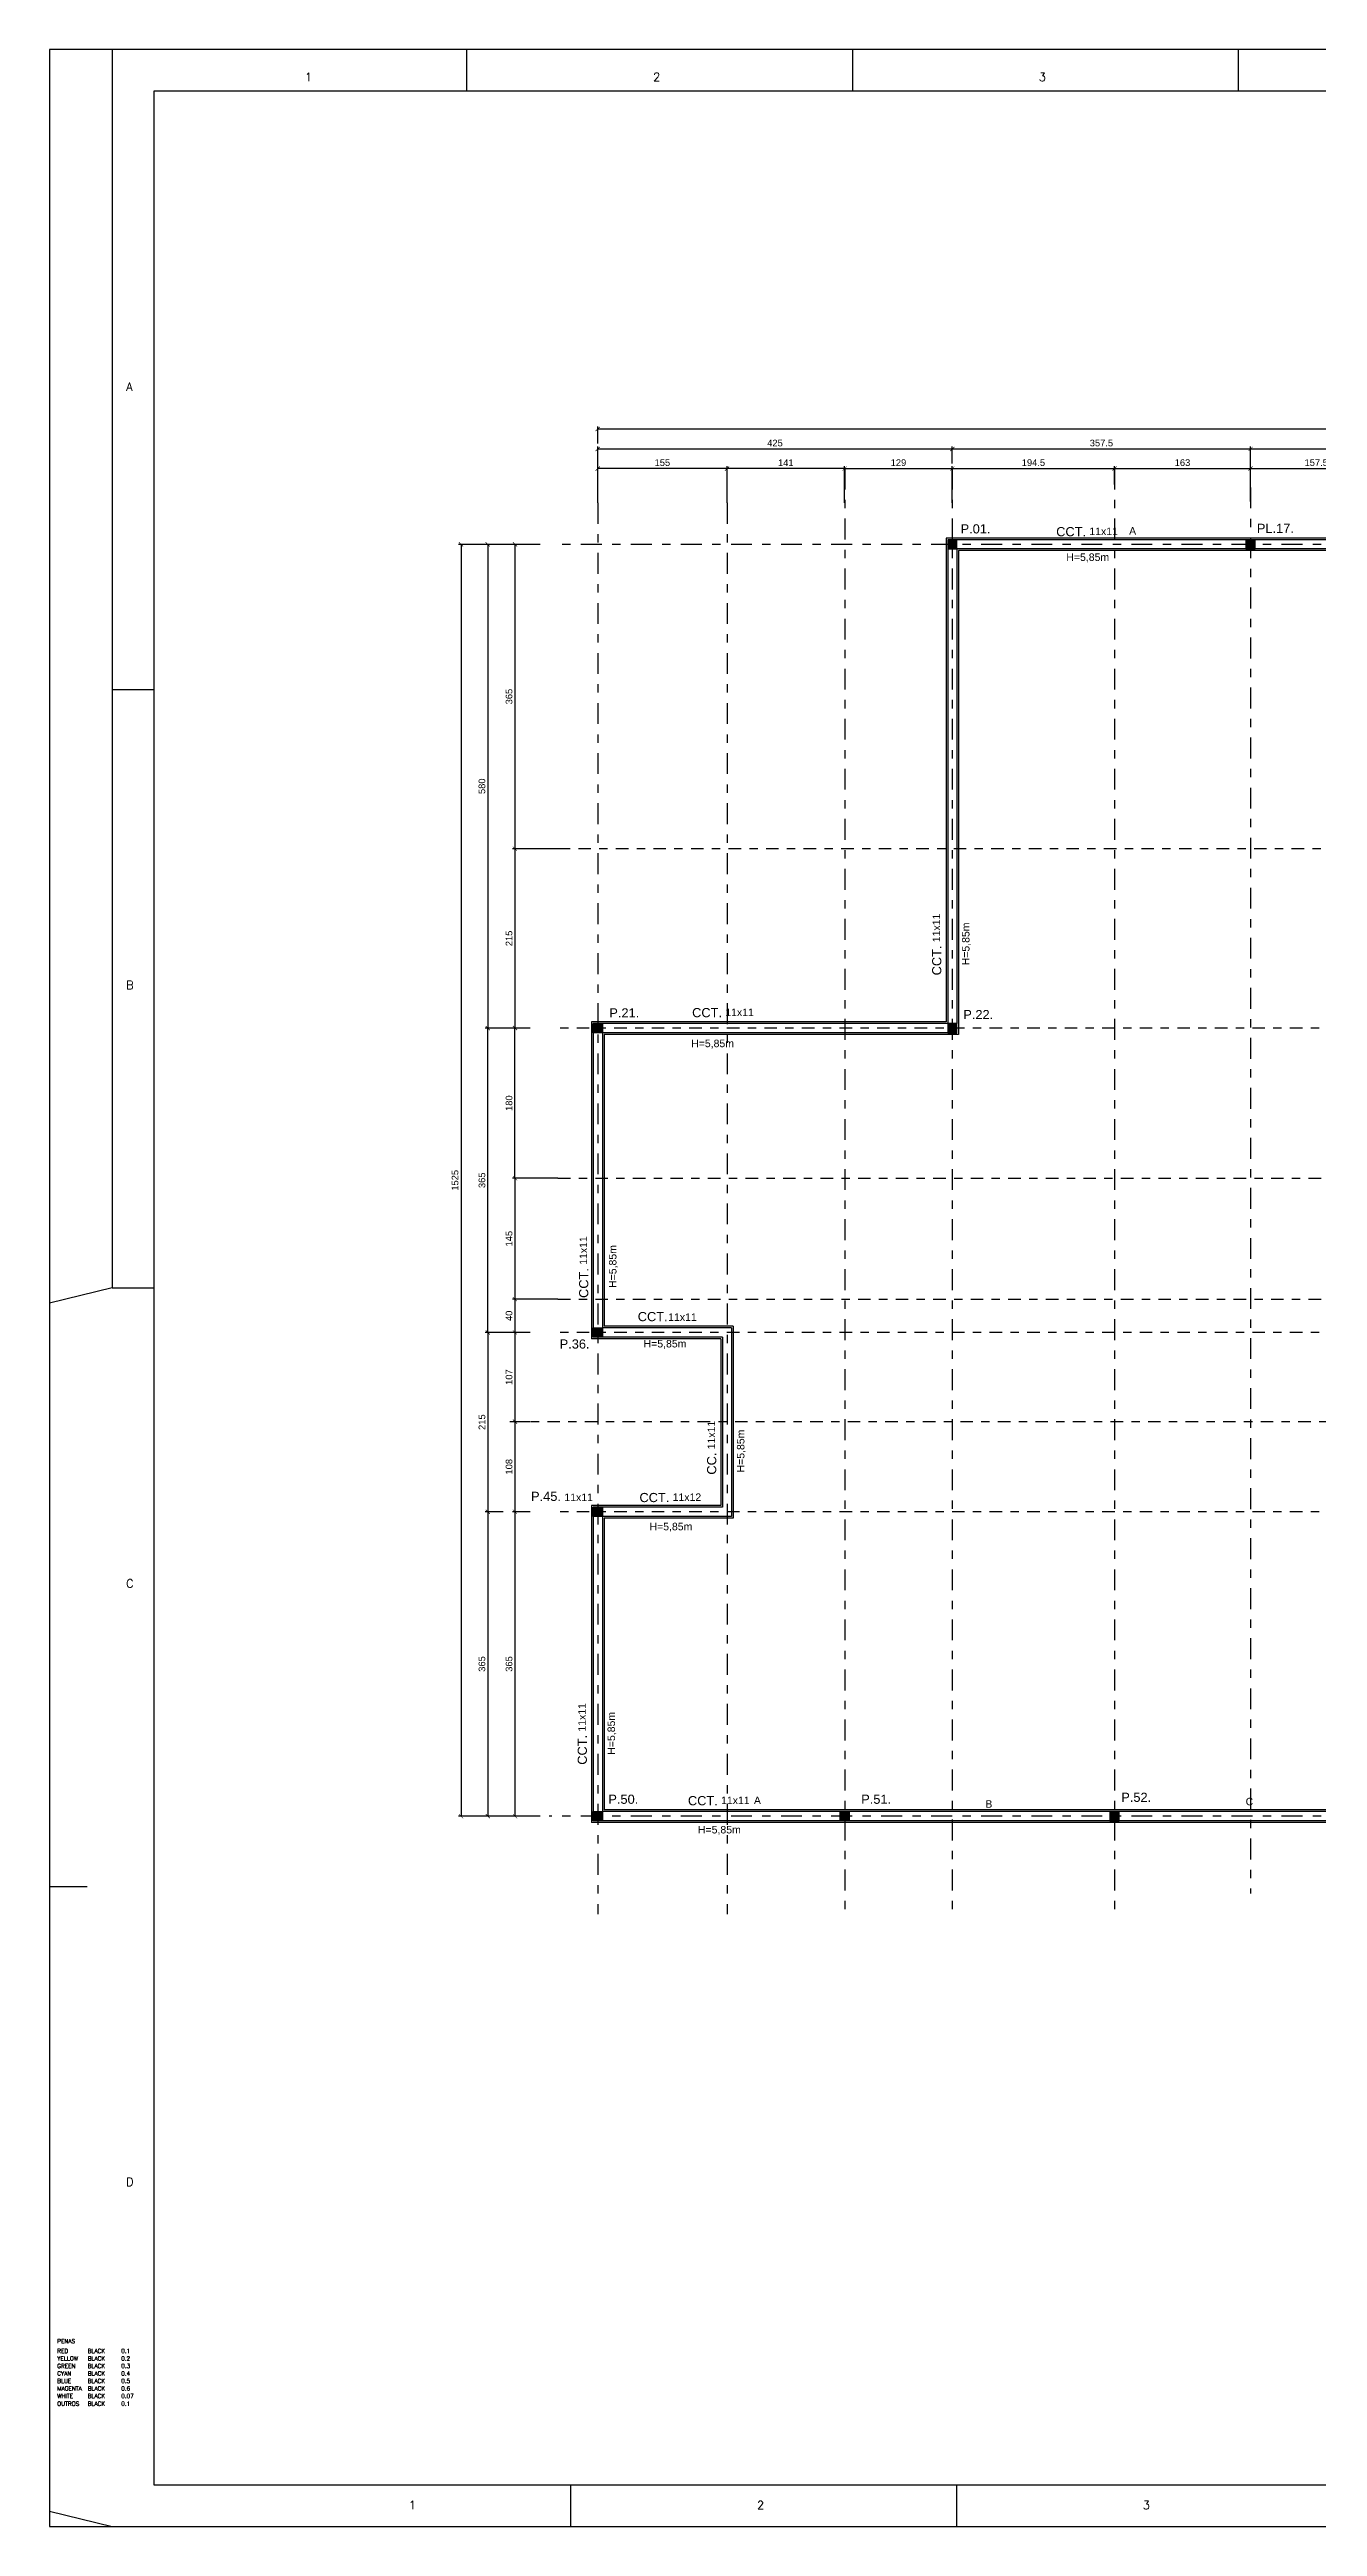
# Model space of a CAD drawing. Header units: millimetres. Extents: x 3659 to 4048, y 1324 to 1399.
# Drawn here: x 3895.53 to 3910.73, y 1360.95 to 1390.65 of the extents above; entities that cross this region are included whole.
import ezdxf
from ezdxf.enums import TextEntityAlignment as Align

# ---------------------------------------------------------------- set-up
doc = ezdxf.new("R2010")
doc.units = ezdxf.units.MM
doc.linetypes.add('CENTER', pattern=[2, 1.25, -0.25, 0.25, -0.25])
doc.linetypes.add('DASHDOT', pattern=[1, 0.5, -0.25, 0, -0.25])
for name, color, linetype in [('eixo', 1, 'CENTER'), ('Forma', 2, 'Continuous'), ('Hachura', 1, 'Continuous'), ('MATRIZ', 8, 'Continuous'), ('Moldura', 2, 'Continuous'), ('PILAR', 5, 'Continuous'), ('Textos', 7, 'Continuous')]:
    doc.layers.add(name, color=color, linetype=linetype)
doc.styles.add('maloca 1', font='romans.shx')
doc.styles.add('ROMANS', font='arial.ttf')
doc.dimstyles.new('ESC-50JR', dxfattribs={"dimtxt": 0.1, "dimasz": 0.05, "dimexe": 0.03, "dimexo": 0, "dimgap": 0.03, "dimtad": 1, "dimlfac": 100, "dimdsep": 46, "dimtxsty": 'ROMANS', "dimblk1": 'DOTSMALL', "dimblk2": 'DOTSMALL', "dimsah": 1, "dimcen": 0.09, "dimclrd": 1, "dimclre": 1, "dimclrt": 2, "dimadec": 0, "dimazin": 0, "dimtfac": 1, "dimtdec": 4, "dimtmove": 0, "dimatfit": 3, "dimldrblk": 'DOTSMALL', "dimfxl": 0, "dimtolj": 1, "dimtzin": 0, "dimarcsym": 0})

# ---------------------------------------------------------------- blocks, each defined once
blk = doc.blocks.new('_ArchTick')
at = {"color": 0, "linetype": 'ByBlock', "const_width": 0.15}
blk.add_lwpolyline([(-0.5, -0.5), (0.5, 0.5)], dxfattribs=at)
blk = doc.blocks.new('*D246')
at = {"color": 1, "lineweight": -2, "transparency": 16777216}
for p, q in [((3902.105, 1385.212), (3902.105, 1385.654)), ((3903.655, 1385.624), (3902.105, 1385.624)), ((3903.655, 1385.212), (3903.655, 1385.654))]:
    blk.add_line(p, q, dxfattribs=at)
at = {"layer": 'DEFPOINTS', "color": 0, "transparency": 16777216}
for p in [(3902.105, 1385.624), (3902.105, 1385.212), (3903.655, 1385.212)]:
    blk.add_point(p, dxfattribs=at)
at = {"color": 1, "lineweight": -2, "transparency": 16777216, "xscale": 0.05, "yscale": 0.05, "zscale": 0.05, "rotation": 180}
blk.add_blockref('_ArchTick', (3902.105, 1385.624), dxfattribs=at)
at = {"color": 1, "lineweight": -2, "transparency": 16777216, "xscale": 0.05, "yscale": 0.05, "zscale": 0.05}
blk.add_blockref('_ArchTick', (3903.655, 1385.624), dxfattribs=at)
at = {"color": 2, "transparency": 16777216, "insert": (3902.88, 1385.695), "char_height": 0.08, "attachment_point": 5, "style": 'ROMANS'}
blk.add_mtext('\\A1;155', dxfattribs=at)
blk = doc.blocks.new('_DOTSMALL')
at = {"color": 0, "linetype": 'ByBlock', "const_width": 0.5}
blk.add_lwpolyline([(-0.0625, 0, 1), (0.0625, 0, 1)], format="xyb", close=True, dxfattribs=at)
blk = doc.blocks.new('*D247')
at = {"color": 1, "lineweight": -2, "transparency": 16777216}
for p, q in [((3903.655, 1385.212), (3903.655, 1385.654)), ((3905.065, 1385.624), (3903.655, 1385.624)), ((3905.065, 1385.212), (3905.065, 1385.654))]:
    blk.add_line(p, q, dxfattribs=at)
at = {"layer": 'DEFPOINTS', "color": 0, "transparency": 16777216}
for p in [(3903.655, 1385.624), (3903.655, 1385.212), (3905.065, 1385.212)]:
    blk.add_point(p, dxfattribs=at)
at = {"color": 1, "lineweight": -2, "transparency": 16777216, "xscale": 0.05, "yscale": 0.05, "zscale": 0.05, "rotation": 180}
blk.add_blockref('_ArchTick', (3903.655, 1385.624), dxfattribs=at)
at = {"color": 1, "lineweight": -2, "transparency": 16777216, "xscale": 0.05, "yscale": 0.05, "zscale": 0.05}
blk.add_blockref('_ArchTick', (3905.065, 1385.624), dxfattribs=at)
at = {"color": 2, "transparency": 16777216, "insert": (3904.36, 1385.694), "char_height": 0.08, "attachment_point": 5, "style": 'ROMANS'}
blk.add_mtext('\\A1;141', dxfattribs=at)
blk = doc.blocks.new('*D260')
at = {"color": 1, "lineweight": -2, "transparency": 16777216}
for p, q in [((3901.295, 1378.915), (3901.083, 1378.915)), ((3901.113, 1377.115), (3901.113, 1378.915)), ((3901.627, 1377.115), (3901.083, 1377.115))]:
    blk.add_line(p, q, dxfattribs=at)
at = {"layer": 'DEFPOINTS', "color": 0, "transparency": 16777216}
for p in [(3901.113, 1378.915), (3901.295, 1378.915), (3901.627, 1377.115)]:
    blk.add_point(p, dxfattribs=at)
at = {"color": 1, "lineweight": -2, "transparency": 16777216, "xscale": 0.05, "yscale": 0.05, "zscale": 0.05}
for p, rotation in [((3901.113, 1378.915), 90), ((3901.113, 1377.115), 270)]:
    blk.add_blockref('_ArchTick', p, dxfattribs=dict(at, rotation=rotation))
at = {"color": 2, "transparency": 16777216, "insert": (3901.042, 1378.015), "char_height": 0.08, "attachment_point": 5, "rotation": 90, "style": 'ROMANS'}
blk.add_mtext('\\A1;180', dxfattribs=at)
blk = doc.blocks.new('*D261')
at = {"color": 1, "lineweight": -2, "transparency": 16777216}
for p, q in [((3901.627, 1375.665), (3901.083, 1375.665)), ((3901.113, 1375.665), (3901.113, 1375.265)), ((3901.295, 1375.265), (3901.083, 1375.265))]:
    blk.add_line(p, q, dxfattribs=at)
at = {"layer": 'DEFPOINTS', "color": 0, "transparency": 16777216}
for p in [(3901.627, 1375.665), (3901.113, 1375.265), (3901.295, 1375.265)]:
    blk.add_point(p, dxfattribs=at)
at = {"color": 1, "lineweight": -2, "transparency": 16777216, "xscale": 0.05, "yscale": 0.05, "zscale": 0.05}
for p, rotation in [((3901.113, 1375.665), 90), ((3901.113, 1375.265), 270)]:
    blk.add_blockref('_ArchTick', p, dxfattribs=dict(at, rotation=rotation))
at = {"color": 2, "transparency": 16777216, "insert": (3901.042, 1375.465), "char_height": 0.08, "attachment_point": 5, "rotation": 90, "style": 'ROMANS'}
blk.add_mtext('\\A1;40', dxfattribs=at)
blk = doc.blocks.new('*D262')
at = {"color": 1, "lineweight": -2, "transparency": 16777216}
for p, q in [((3901.295, 1373.115), (3901.083, 1373.115)), ((3901.113, 1373.115), (3901.113, 1369.465)), ((3901.415, 1369.465), (3901.083, 1369.465))]:
    blk.add_line(p, q, dxfattribs=at)
at = {"layer": 'DEFPOINTS', "color": 0, "transparency": 16777216}
for p in [(3901.295, 1373.115), (3901.113, 1369.465), (3901.415, 1369.465)]:
    blk.add_point(p, dxfattribs=at)
at = {"color": 1, "lineweight": -2, "transparency": 16777216, "xscale": 0.05, "yscale": 0.05, "zscale": 0.05}
for p, rotation in [((3901.113, 1373.115), 90), ((3901.113, 1369.465), 270)]:
    blk.add_blockref('_ArchTick', p, dxfattribs=dict(at, rotation=rotation))
at = {"color": 2, "transparency": 16777216, "insert": (3901.042, 1371.29), "char_height": 0.08, "attachment_point": 5, "rotation": 90, "style": 'ROMANS'}
blk.add_mtext('\\A1;365', dxfattribs=at)
blk = doc.blocks.new('*D263')
at = {"color": 1, "lineweight": -2, "transparency": 16777216}
for p, q in [((3901.415, 1384.715), (3901.083, 1384.715)), ((3901.113, 1384.715), (3901.113, 1381.065)), ((3901.295, 1381.065), (3901.083, 1381.065))]:
    blk.add_line(p, q, dxfattribs=at)
at = {"layer": 'DEFPOINTS', "color": 0, "transparency": 16777216}
for p in [(3901.415, 1384.715), (3901.113, 1381.065), (3901.295, 1381.065)]:
    blk.add_point(p, dxfattribs=at)
at = {"color": 1, "lineweight": -2, "transparency": 16777216, "xscale": 0.05, "yscale": 0.05, "zscale": 0.05}
for p, rotation in [((3901.113, 1384.715), 90), ((3901.113, 1381.065), 270)]:
    blk.add_blockref('_ArchTick', p, dxfattribs=dict(at, rotation=rotation))
at = {"color": 2, "transparency": 16777216, "insert": (3901.042, 1382.89), "char_height": 0.08, "attachment_point": 5, "rotation": 90, "style": 'ROMANS'}
blk.add_mtext('\\A1;365', dxfattribs=at)
blk = doc.blocks.new('*D264')
at = {"color": 1, "lineweight": -2, "transparency": 16777216}
for p, q in [((3901.295, 1374.195), (3901.083, 1374.195)), ((3901.113, 1374.195), (3901.113, 1373.115)), ((3901.295, 1373.115), (3901.083, 1373.115))]:
    blk.add_line(p, q, dxfattribs=at)
at = {"layer": 'DEFPOINTS', "color": 0, "transparency": 16777216}
for p in [(3901.295, 1374.195), (3901.113, 1373.115), (3901.295, 1373.115)]:
    blk.add_point(p, dxfattribs=at)
at = {"color": 1, "lineweight": -2, "transparency": 16777216, "xscale": 0.05, "yscale": 0.05, "zscale": 0.05}
for p, rotation in [((3901.113, 1374.195), 90), ((3901.113, 1373.115), 270)]:
    blk.add_blockref('_ArchTick', p, dxfattribs=dict(at, rotation=rotation))
at = {"color": 2, "transparency": 16777216, "insert": (3901.042, 1373.655), "char_height": 0.08, "attachment_point": 5, "rotation": 90, "style": 'ROMANS'}
blk.add_mtext('\\A1;108', dxfattribs=at)
blk = doc.blocks.new('*D265')
at = {"color": 1, "lineweight": -2, "transparency": 16777216}
for p, q in [((3901.083, 1384.715), (3900.757, 1384.715)), ((3900.787, 1384.715), (3900.787, 1378.915)), ((3901.083, 1378.915), (3900.757, 1378.915))]:
    blk.add_line(p, q, dxfattribs=at)
at = {"layer": 'DEFPOINTS', "color": 0, "transparency": 16777216}
for p in [(3901.083, 1384.715), (3900.787, 1378.915), (3901.083, 1378.915)]:
    blk.add_point(p, dxfattribs=at)
at = {"color": 1, "lineweight": -2, "transparency": 16777216, "xscale": 0.05, "yscale": 0.05, "zscale": 0.05}
for p, rotation in [((3900.787, 1384.715), 90), ((3900.787, 1378.915), 270)]:
    blk.add_blockref('_ArchTick', p, dxfattribs=dict(at, rotation=rotation))
at = {"color": 2, "transparency": 16777216, "insert": (3900.717, 1381.815), "char_height": 0.08, "attachment_point": 5, "rotation": 90, "style": 'ROMANS'}
blk.add_mtext('\\A1;580', dxfattribs=at)
blk = doc.blocks.new('*D266')
at = {"color": 1, "lineweight": -2, "transparency": 16777216}
for p, q in [((3908.3, 1385.451), (3908.3, 1385.654)), ((3908.3, 1385.624), (3909.93, 1385.624)), ((3909.93, 1385.23), (3909.93, 1385.654))]:
    blk.add_line(p, q, dxfattribs=at)
at = {"layer": 'DEFPOINTS', "color": 0, "transparency": 16777216}
for p in [(3909.93, 1385.624), (3908.3, 1385.451), (3909.93, 1385.23)]:
    blk.add_point(p, dxfattribs=at)
at = {"color": 1, "lineweight": -2, "transparency": 16777216, "xscale": 0.05, "yscale": 0.05, "zscale": 0.05, "rotation": 180}
blk.add_blockref('_ArchTick', (3908.3, 1385.624), dxfattribs=at)
at = {"color": 1, "lineweight": -2, "transparency": 16777216, "xscale": 0.05, "yscale": 0.05, "zscale": 0.05}
blk.add_blockref('_ArchTick', (3909.93, 1385.624), dxfattribs=at)
at = {"color": 2, "transparency": 16777216, "insert": (3909.115, 1385.695), "char_height": 0.08, "attachment_point": 5, "style": 'ROMANS'}
blk.add_mtext('\\A1;163', dxfattribs=at)
blk = doc.blocks.new('*D267')
at = {"color": 1, "lineweight": -2, "transparency": 16777216}
for p, q in [((3909.93, 1385.451), (3909.93, 1385.654)), ((3909.93, 1385.624), (3911.505, 1385.624)), ((3911.505, 1385.212), (3911.505, 1385.654))]:
    blk.add_line(p, q, dxfattribs=at)
at = {"layer": 'DEFPOINTS', "color": 0, "transparency": 16777216}
for p in [(3911.505, 1385.624), (3909.93, 1385.451), (3911.505, 1385.212)]:
    blk.add_point(p, dxfattribs=at)
at = {"color": 1, "lineweight": -2, "transparency": 16777216, "xscale": 0.05, "yscale": 0.05, "zscale": 0.05, "rotation": 180}
blk.add_blockref('_ArchTick', (3909.93, 1385.624), dxfattribs=at)
at = {"color": 1, "lineweight": -2, "transparency": 16777216, "xscale": 0.05, "yscale": 0.05, "zscale": 0.05}
blk.add_blockref('_ArchTick', (3911.505, 1385.624), dxfattribs=at)
at = {"color": 2, "transparency": 16777216, "insert": (3910.718, 1385.695), "char_height": 0.08, "attachment_point": 5, "style": 'ROMANS'}
blk.add_mtext('\\A1;157.5', dxfattribs=at)
blk = doc.blocks.new('*D274')
at = {"color": 1, "lineweight": -2, "transparency": 16777216}
for p, q in [((3905.065, 1385.212), (3905.065, 1385.654)), ((3905.065, 1385.624), (3906.355, 1385.624)), ((3906.355, 1385.451), (3906.355, 1385.654))]:
    blk.add_line(p, q, dxfattribs=at)
at = {"layer": 'DEFPOINTS', "color": 0, "transparency": 16777216}
for p in [(3906.355, 1385.624), (3905.065, 1385.212), (3906.355, 1385.451)]:
    blk.add_point(p, dxfattribs=at)
at = {"color": 1, "lineweight": -2, "transparency": 16777216, "xscale": 0.05, "yscale": 0.05, "zscale": 0.05, "rotation": 180}
blk.add_blockref('_ArchTick', (3905.065, 1385.624), dxfattribs=at)
at = {"color": 1, "lineweight": -2, "transparency": 16777216, "xscale": 0.05, "yscale": 0.05, "zscale": 0.05}
blk.add_blockref('_ArchTick', (3906.355, 1385.624), dxfattribs=at)
at = {"color": 2, "transparency": 16777216, "insert": (3905.71, 1385.695), "char_height": 0.08, "attachment_point": 5, "style": 'ROMANS'}
blk.add_mtext('\\A1;129', dxfattribs=at)
blk = doc.blocks.new('*D275')
at = {"color": 1, "lineweight": -2, "transparency": 16777216}
for p, q in [((3906.355, 1385.212), (3906.355, 1385.654)), ((3906.355, 1385.624), (3908.3, 1385.624)), ((3908.3, 1385.433), (3908.3, 1385.654))]:
    blk.add_line(p, q, dxfattribs=at)
at = {"layer": 'DEFPOINTS', "color": 0, "transparency": 16777216}
for p in [(3908.3, 1385.624), (3906.355, 1385.212), (3908.3, 1385.433)]:
    blk.add_point(p, dxfattribs=at)
at = {"color": 1, "lineweight": -2, "transparency": 16777216, "xscale": 0.05, "yscale": 0.05, "zscale": 0.05, "rotation": 180}
blk.add_blockref('_ArchTick', (3906.355, 1385.624), dxfattribs=at)
at = {"color": 1, "lineweight": -2, "transparency": 16777216, "xscale": 0.05, "yscale": 0.05, "zscale": 0.05}
blk.add_blockref('_ArchTick', (3908.3, 1385.624), dxfattribs=at)
at = {"color": 2, "transparency": 16777216, "insert": (3907.328, 1385.695), "char_height": 0.08, "attachment_point": 5, "style": 'ROMANS'}
blk.add_mtext('\\A1;194.5', dxfattribs=at)
blk = doc.blocks.new('*D276')
at = {"color": 1, "lineweight": -2, "transparency": 16777216}
for p, q in [((3902.105, 1385.925), (3902.105, 1386.128)), ((3946.755, 1385.925), (3946.755, 1386.128)), ((3946.755, 1386.098), (3902.105, 1386.098))]:
    blk.add_line(p, q, dxfattribs=at)
at = {"layer": 'DEFPOINTS', "color": 0, "transparency": 16777216}
for p in [(3902.105, 1386.098), (3902.105, 1385.925), (3946.755, 1385.925)]:
    blk.add_point(p, dxfattribs=at)
at = {"color": 1, "lineweight": -2, "transparency": 16777216, "xscale": 0.05, "yscale": 0.05, "zscale": 0.05, "rotation": 180}
blk.add_blockref('_ArchTick', (3902.105, 1386.098), dxfattribs=at)
at = {"color": 1, "lineweight": -2, "transparency": 16777216, "xscale": 0.05, "yscale": 0.05, "zscale": 0.05}
blk.add_blockref('_ArchTick', (3946.755, 1386.098), dxfattribs=at)
at = {"color": 2, "transparency": 16777216, "insert": (3924.43, 1386.169), "char_height": 0.08, "attachment_point": 5, "style": 'ROMANS'}
blk.add_mtext('\\A1;4465', dxfattribs=at)
blk = doc.blocks.new('*D283')
at = {"color": 1, "lineweight": -2, "transparency": 16777216}
for p, q in [((3906.355, 1385.685), (3906.355, 1385.889)), ((3906.355, 1385.859), (3909.93, 1385.859)), ((3909.93, 1385.464), (3909.93, 1385.889))]:
    blk.add_line(p, q, dxfattribs=at)
at = {"layer": 'DEFPOINTS', "color": 0, "transparency": 16777216}
for p in [(3909.93, 1385.859), (3906.355, 1385.685), (3909.93, 1385.464)]:
    blk.add_point(p, dxfattribs=at)
at = {"color": 1, "lineweight": -2, "transparency": 16777216, "xscale": 0.05, "yscale": 0.05, "zscale": 0.05, "rotation": 180}
blk.add_blockref('_ArchTick', (3906.355, 1385.859), dxfattribs=at)
at = {"color": 1, "lineweight": -2, "transparency": 16777216, "xscale": 0.05, "yscale": 0.05, "zscale": 0.05}
blk.add_blockref('_ArchTick', (3909.93, 1385.859), dxfattribs=at)
at = {"color": 2, "transparency": 16777216, "insert": (3908.143, 1385.93), "char_height": 0.08, "attachment_point": 5, "style": 'ROMANS'}
blk.add_mtext('\\A1;357.5', dxfattribs=at)
blk = doc.blocks.new('*D286')
at = {"color": 1, "lineweight": -2, "transparency": 16777216}
for p, q in [((3909.93, 1385.464), (3909.93, 1385.889)), ((3909.93, 1385.859), (3913.505, 1385.859)), ((3913.505, 1385.685), (3913.505, 1385.889))]:
    blk.add_line(p, q, dxfattribs=at)
at = {"layer": 'DEFPOINTS', "color": 0, "transparency": 16777216}
for p in [(3913.505, 1385.859), (3913.505, 1385.685), (3909.93, 1385.464)]:
    blk.add_point(p, dxfattribs=at)
at = {"color": 1, "lineweight": -2, "transparency": 16777216, "xscale": 0.05, "yscale": 0.05, "zscale": 0.05, "rotation": 180}
blk.add_blockref('_ArchTick', (3909.93, 1385.859), dxfattribs=at)
at = {"color": 1, "lineweight": -2, "transparency": 16777216, "xscale": 0.05, "yscale": 0.05, "zscale": 0.05}
blk.add_blockref('_ArchTick', (3913.505, 1385.859), dxfattribs=at)
at = {"color": 2, "transparency": 16777216, "insert": (3911.718, 1385.93), "char_height": 0.08, "attachment_point": 5, "style": 'ROMANS'}
blk.add_mtext('\\A1;357.5', dxfattribs=at)
blk = doc.blocks.new('*D287')
at = {"color": 1, "lineweight": -2, "transparency": 16777216}
for p, q in [((3902.105, 1385.433), (3902.105, 1385.889)), ((3902.105, 1385.859), (3906.355, 1385.859)), ((3906.355, 1385.685), (3906.355, 1385.889))]:
    blk.add_line(p, q, dxfattribs=at)
at = {"layer": 'DEFPOINTS', "color": 0, "transparency": 16777216}
for p in [(3906.355, 1385.859), (3906.355, 1385.685), (3902.105, 1385.433)]:
    blk.add_point(p, dxfattribs=at)
at = {"color": 1, "lineweight": -2, "transparency": 16777216, "xscale": 0.05, "yscale": 0.05, "zscale": 0.05, "rotation": 180}
blk.add_blockref('_ArchTick', (3902.105, 1385.859), dxfattribs=at)
at = {"color": 1, "lineweight": -2, "transparency": 16777216, "xscale": 0.05, "yscale": 0.05, "zscale": 0.05}
blk.add_blockref('_ArchTick', (3906.355, 1385.859), dxfattribs=at)
at = {"color": 2, "transparency": 16777216, "insert": (3904.23, 1385.93), "char_height": 0.08, "attachment_point": 5, "style": 'ROMANS'}
blk.add_mtext('\\A1;425', dxfattribs=at)
blk = doc.blocks.new('*D289')
at = {"color": 1, "lineweight": -2, "transparency": 16777216}
for p, q in [((3900.761, 1384.715), (3900.436, 1384.715)), ((3900.466, 1384.715), (3900.466, 1369.465)), ((3900.768, 1369.465), (3900.436, 1369.465))]:
    blk.add_line(p, q, dxfattribs=at)
at = {"layer": 'DEFPOINTS', "color": 0, "transparency": 16777216}
for p in [(3900.761, 1384.715), (3900.466, 1369.465), (3900.768, 1369.465)]:
    blk.add_point(p, dxfattribs=at)
at = {"color": 1, "lineweight": -2, "transparency": 16777216, "xscale": 0.05, "yscale": 0.05, "zscale": 0.05}
for p, rotation in [((3900.466, 1384.715), 90), ((3900.466, 1369.465), 270)]:
    blk.add_blockref('_ArchTick', p, dxfattribs=dict(at, rotation=rotation))
at = {"color": 2, "transparency": 16777216, "insert": (3900.395, 1377.09), "char_height": 0.08, "attachment_point": 5, "rotation": 90, "style": 'ROMANS'}
blk.add_mtext('\\A1;1525', dxfattribs=at)
blk = doc.blocks.new('*D290')
at = {"color": 1, "lineweight": -2, "transparency": 16777216}
for p, q in [((3901.627, 1377.115), (3901.083, 1377.115)), ((3901.113, 1377.115), (3901.113, 1375.665)), ((3901.295, 1375.665), (3901.083, 1375.665))]:
    blk.add_line(p, q, dxfattribs=at)
at = {"layer": 'DEFPOINTS', "color": 0, "transparency": 16777216}
for p in [(3901.627, 1377.115), (3901.113, 1375.665), (3901.295, 1375.665)]:
    blk.add_point(p, dxfattribs=at)
at = {"color": 1, "lineweight": -2, "transparency": 16777216, "xscale": 0.05, "yscale": 0.05, "zscale": 0.05}
for p, rotation in [((3901.113, 1377.115), 90), ((3901.113, 1375.665), 270)]:
    blk.add_blockref('_ArchTick', p, dxfattribs=dict(at, rotation=rotation))
at = {"color": 2, "transparency": 16777216, "insert": (3901.042, 1376.39), "char_height": 0.08, "attachment_point": 5, "rotation": 90, "style": 'ROMANS'}
blk.add_mtext('\\A1;145', dxfattribs=at)
blk = doc.blocks.new('*D291')
at = {"color": 1, "lineweight": -2, "transparency": 16777216}
for p, q in [((3901.682, 1381.065), (3901.083, 1381.065)), ((3901.113, 1381.065), (3901.113, 1378.915)), ((3901.295, 1378.915), (3901.083, 1378.915))]:
    blk.add_line(p, q, dxfattribs=at)
at = {"layer": 'DEFPOINTS', "color": 0, "transparency": 16777216}
for p in [(3901.682, 1381.065), (3901.113, 1378.915), (3901.295, 1378.915)]:
    blk.add_point(p, dxfattribs=at)
at = {"color": 1, "lineweight": -2, "transparency": 16777216, "xscale": 0.05, "yscale": 0.05, "zscale": 0.05}
for p, rotation in [((3901.113, 1381.065), 90), ((3901.113, 1378.915), 270)]:
    blk.add_blockref('_ArchTick', p, dxfattribs=dict(at, rotation=rotation))
at = {"color": 2, "transparency": 16777216, "insert": (3901.042, 1379.99), "char_height": 0.08, "attachment_point": 5, "rotation": 90, "style": 'ROMANS'}
blk.add_mtext('\\A1;215', dxfattribs=at)
blk = doc.blocks.new('*D292')
at = {"color": 1, "lineweight": -2, "transparency": 16777216}
for p, q in [((3900.97, 1378.915), (3900.757, 1378.915)), ((3900.787, 1375.265), (3900.787, 1378.915)), ((3901.083, 1375.265), (3900.757, 1375.265))]:
    blk.add_line(p, q, dxfattribs=at)
at = {"layer": 'DEFPOINTS', "color": 0, "transparency": 16777216}
for p in [(3900.787, 1378.915), (3900.97, 1378.915), (3901.083, 1375.265)]:
    blk.add_point(p, dxfattribs=at)
at = {"color": 1, "lineweight": -2, "transparency": 16777216, "xscale": 0.05, "yscale": 0.05, "zscale": 0.05}
for p, rotation in [((3900.787, 1378.915), 90), ((3900.787, 1375.265), 270)]:
    blk.add_blockref('_ArchTick', p, dxfattribs=dict(at, rotation=rotation))
at = {"color": 2, "transparency": 16777216, "insert": (3900.717, 1377.09), "char_height": 0.08, "attachment_point": 5, "rotation": 90, "style": 'ROMANS'}
blk.add_mtext('\\A1;365', dxfattribs=at)
blk = doc.blocks.new('*D293')
at = {"color": 1, "lineweight": -2, "transparency": 16777216}
for p, q in [((3900.97, 1373.115), (3900.757, 1373.115)), ((3900.787, 1373.115), (3900.787, 1369.465)), ((3901.09, 1369.465), (3900.757, 1369.465))]:
    blk.add_line(p, q, dxfattribs=at)
at = {"layer": 'DEFPOINTS', "color": 0, "transparency": 16777216}
for p in [(3900.97, 1373.115), (3900.787, 1369.465), (3901.09, 1369.465)]:
    blk.add_point(p, dxfattribs=at)
at = {"color": 1, "lineweight": -2, "transparency": 16777216, "xscale": 0.05, "yscale": 0.05, "zscale": 0.05}
for p, rotation in [((3900.787, 1373.115), 90), ((3900.787, 1369.465), 270)]:
    blk.add_blockref('_ArchTick', p, dxfattribs=dict(at, rotation=rotation))
at = {"color": 2, "transparency": 16777216, "insert": (3900.717, 1371.29), "char_height": 0.08, "attachment_point": 5, "rotation": 90, "style": 'ROMANS'}
blk.add_mtext('\\A1;365', dxfattribs=at)
blk = doc.blocks.new('*D294')
at = {"color": 1, "lineweight": -2, "transparency": 16777216}
for p, q in [((3900.97, 1375.265), (3900.757, 1375.265)), ((3900.787, 1375.265), (3900.787, 1373.115)), ((3900.97, 1373.115), (3900.757, 1373.115))]:
    blk.add_line(p, q, dxfattribs=at)
at = {"layer": 'DEFPOINTS', "color": 0, "transparency": 16777216}
for p in [(3900.97, 1375.265), (3900.787, 1373.115), (3900.97, 1373.115)]:
    blk.add_point(p, dxfattribs=at)
at = {"color": 1, "lineweight": -2, "transparency": 16777216, "xscale": 0.05, "yscale": 0.05, "zscale": 0.05}
for p, rotation in [((3900.787, 1375.265), 90), ((3900.787, 1373.115), 270)]:
    blk.add_blockref('_ArchTick', p, dxfattribs=dict(at, rotation=rotation))
at = {"color": 2, "transparency": 16777216, "insert": (3900.717, 1374.19), "char_height": 0.08, "attachment_point": 5, "rotation": 90, "style": 'ROMANS'}
blk.add_mtext('\\A1;215', dxfattribs=at)
blk = doc.blocks.new('*D299')
at = {"color": 1, "lineweight": -2, "transparency": 16777216}
for p, q in [((3901.295, 1375.265), (3901.083, 1375.265)), ((3901.113, 1375.265), (3901.113, 1374.195)), ((3901.295, 1374.195), (3901.083, 1374.195))]:
    blk.add_line(p, q, dxfattribs=at)
at = {"layer": 'DEFPOINTS', "color": 0, "transparency": 16777216}
for p in [(3901.295, 1375.265), (3901.113, 1374.195), (3901.295, 1374.195)]:
    blk.add_point(p, dxfattribs=at)
at = {"color": 1, "lineweight": -2, "transparency": 16777216, "xscale": 0.05, "yscale": 0.05, "zscale": 0.05}
for p, rotation in [((3901.113, 1375.265), 90), ((3901.113, 1374.195), 270)]:
    blk.add_blockref('_ArchTick', p, dxfattribs=dict(at, rotation=rotation))
at = {"color": 2, "transparency": 16777216, "insert": (3901.042, 1374.73), "char_height": 0.08, "attachment_point": 5, "rotation": 90, "style": 'ROMANS'}
blk.add_mtext('\\A1;107', dxfattribs=at)

msp = doc.modelspace()

# ---------------------------------------------------------------- hatches: boundary and pattern name
at = {"layer": 'Hachura'}
for points in [[(3906.41039, 1384.769608), (3906.30039, 1384.769608), (3906.30039, 1384.659608), (3906.41039, 1384.659608)], [(3909.98539, 1384.769608), (3909.87539, 1384.769608), (3909.87539, 1384.659608), (3909.98539, 1384.659608)], [(3902.05039, 1378.969608), (3902.16039, 1378.969608), (3902.16039, 1378.859608), (3902.05039, 1378.859608)], [(3906.41039, 1378.969608), (3906.30039, 1378.969608), (3906.30039, 1378.859608), (3906.41039, 1378.859608)], [(3902.05039, 1375.319608), (3902.16039, 1375.319608), (3902.16039, 1375.209608), (3902.05039, 1375.209608)], [(3902.05039, 1373.169608), (3902.16039, 1373.169608), (3902.16039, 1373.059608), (3902.05039, 1373.059608)], [(3902.05039, 1369.519608), (3902.16039, 1369.519608), (3902.16039, 1369.409608), (3902.05039, 1369.409608)], [(3905.01039, 1369.519608), (3905.12039, 1369.519608), (3905.12039, 1369.409608), (3905.01039, 1369.409608)], [(3908.35539, 1369.519608), (3908.24539, 1369.519608), (3908.24539, 1369.409608), (3908.35539, 1369.409608)]]:
    msp.add_hatch(color=1, dxfattribs=at).paths.add_polyline_path(points)

# ---------------------------------------------------------------- linework, layer by layer
at = {"layer": 'eixo', "linetype": 'DASHDOT', "ltscale": 0.5}
for p, q in [((3905.06539, 1385.623987), (3905.06539, 1368.289608)), ((3906.35539, 1385.623987), (3906.35539, 1368.289608)), ((3908.30039, 1385.623987), (3908.30039, 1368.289608)), ((3902.10539, 1385.21191), (3902.10539, 1368.289608)), ((3903.65539, 1385.21191), (3903.65539, 1368.289608)), ((3909.93039, 1385.39774), (3909.93039, 1368.538205)), ((3948.353077, 1384.714608), (3901.626726, 1384.714608)), ((3948.353077, 1369.464608), (3901.523967, 1369.464608))]:
    msp.add_line(p, q, dxfattribs=at)
at = {"layer": 'eixo', "linetype": 'DASHDOT', "ltscale": 0.3}
for p, q in [((3948.373077, 1381.064608), (3901.646726, 1381.064608)), ((3948.353077, 1378.914608), (3901.626726, 1378.914608)), ((3901.626726, 1377.114608), (3948.353077, 1377.114608)), ((3901.626726, 1375.664608), (3948.353077, 1375.664608)), ((3948.353077, 1375.264608), (3901.626726, 1375.264608)), ((3936.302181, 1374.194608), (3900.976228, 1374.194608)), ((3948.353077, 1373.114608), (3901.626726, 1373.114608))]:
    msp.add_line(p, q, dxfattribs=at)
at = {"layer": 'Forma', "linetype": 'Continuous', "ltscale": 0.5}
for p, q in [((3946.81039, 1384.769608), (3906.30039, 1384.769608)), ((3906.30039, 1384.769608), (3906.30039, 1378.969608)), ((3941.63039, 1384.659608), (3906.41039, 1384.659608)), ((3906.41039, 1384.659608), (3906.41039, 1378.969608)), ((3906.30039, 1378.969608), (3902.05039, 1378.969608)), ((3902.05039, 1378.969608), (3902.05039, 1375.209608)), ((3906.30039, 1378.859608), (3902.05039, 1378.859608)), ((3902.16039, 1378.859608), (3902.16039, 1375.319608)), ((3903.60039, 1375.209608), (3902.05039, 1375.209608)), ((3903.71039, 1375.319608), (3902.16039, 1375.319608)), ((3903.60039, 1375.209608), (3903.60039, 1373.169608)), ((3903.71039, 1375.319608), (3903.71039, 1373.059608)), ((3903.60039, 1373.169608), (3902.05039, 1373.169608)), ((3902.05039, 1373.169608), (3902.05039, 1369.409608)), ((3903.71039, 1373.059608), (3902.16039, 1373.059608)), ((3902.16039, 1373.059608), (3902.16039, 1369.519608)), ((3915.60039, 1369.519608), (3902.16039, 1369.519608)), ((3915.71039, 1369.409608), (3902.05039, 1369.409608))]:
    msp.add_line(p, q, dxfattribs=at)
at = {"layer": 'MATRIZ'}
for p, q in [((3946.68039, 1384.789608), (3906.28039, 1384.789608)), ((3906.28039, 1384.789608), (3906.28039, 1378.989608)), ((3906.43039, 1384.639608), (3906.43039, 1378.839608)), ((3902.03039, 1378.989608), (3902.03039, 1375.189608)), ((3905.23039, 1378.839608), (3902.18039, 1378.839608)), ((3902.18039, 1378.839608), (3902.18039, 1375.339608)), ((3902.03039, 1373.189608), (3902.03039, 1369.389608)), ((3902.18039, 1373.039608), (3902.18039, 1369.539608))]:
    msp.add_line(p, q, dxfattribs=at)
at = {"layer": 'MATRIZ', "linetype": 'Continuous'}
for p, q in [((3923.93039, 1384.639608), (3906.43039, 1384.639608)), ((3906.28039, 1378.989608), (3902.03039, 1378.989608)), ((3906.43039, 1378.839608), (3905.23039, 1378.839608)), ((3903.58039, 1375.189608), (3902.03039, 1375.189608)), ((3903.73039, 1375.339608), (3902.18039, 1375.339608)), ((3903.58039, 1375.189608), (3903.58039, 1373.189608)), ((3903.73039, 1375.339608), (3903.73039, 1373.039608)), ((3903.58039, 1373.189608), (3902.03039, 1373.189608)), ((3903.73039, 1373.039608), (3902.18039, 1373.039608)), ((3911.58039, 1369.539608), (3902.18039, 1369.539608)), ((3915.73039, 1369.389608), (3902.03039, 1369.389608))]:
    msp.add_line(p, q, dxfattribs=at)
at = {"layer": 'Moldura', "color": 1}
for p, q in [((3900.533597, 1390.648453), (3900.533597, 1390.148453)), ((3905.158597, 1390.648453), (3905.158597, 1390.148453)), ((3909.783597, 1390.648453), (3909.783597, 1390.148453)), ((3896.283597, 1382.973453), (3896.783597, 1382.973453)), ((3896.283597, 1375.798453), (3896.783597, 1375.798453)), ((3895.533597, 1368.623453), (3895.983597, 1368.623453)), ((3901.778914, 1361.448453), (3901.778914, 1360.948453)), ((3906.403914, 1361.448453), (3906.403914, 1360.948453))]:
    msp.add_line(p, q, dxfattribs=at)
msp.add_lwpolyline([(3895.533597, 1360.948453), (3960.658597, 1360.948453), (3960.658597, 1390.648453), (3895.533597, 1390.648453)], close=True, dxfattribs=at)
msp.add_lwpolyline([(3896.283597, 1390.648453), (3896.283597, 1375.798453), (3895.533597, 1375.616468), (3895.533597, 1361.130438), (3896.283597, 1360.948453)], dxfattribs=at)
at = {"layer": 'Moldura', "color": 6}
msp.add_lwpolyline([(3896.783597, 1361.448453), (3960.158597, 1361.448453), (3960.158597, 1390.148453), (3896.783597, 1390.148453)], close=True, dxfattribs=at)
at = {"layer": 'PILAR'}
for points in [[(3906.30039, 1384.659608), (3906.41039, 1384.659608), (3906.41039, 1384.769608), (3906.30039, 1384.769608)], [(3909.87539, 1384.659608), (3909.98539, 1384.659608), (3909.98539, 1384.769608), (3909.87539, 1384.769608)], [(3902.16039, 1378.859608), (3902.05039, 1378.859608), (3902.05039, 1378.969608), (3902.16039, 1378.969608)], [(3906.30039, 1378.859608), (3906.41039, 1378.859608), (3906.41039, 1378.969608), (3906.30039, 1378.969608)], [(3902.16039, 1375.209608), (3902.05039, 1375.209608), (3902.05039, 1375.319608), (3902.16039, 1375.319608)], [(3902.16039, 1373.059608), (3902.05039, 1373.059608), (3902.05039, 1373.169608), (3902.16039, 1373.169608)], [(3902.16039, 1369.409608), (3902.05039, 1369.409608), (3902.05039, 1369.519608), (3902.16039, 1369.519608)], [(3905.12039, 1369.409608), (3905.01039, 1369.409608), (3905.01039, 1369.519608), (3905.12039, 1369.519608)], [(3908.24539, 1369.409608), (3908.35539, 1369.409608), (3908.35539, 1369.519608), (3908.24539, 1369.519608)]]:
    msp.add_lwpolyline(points, close=True, dxfattribs=at)

# ---------------------------------------------------------------- texts
at = {"layer": 'DEFPOINTS', "color": 2, "style": 'maloca 1'}
for s, p in [('YELLOW', (3895.62558, 1362.938029)), ('BLACK', (3895.990501, 1362.938029)), ('0.2', (3896.392792, 1362.938029))]:
    msp.add_text(s, height=0.05, dxfattribs=at).set_placement(p)
at = {"layer": 'DEFPOINTS', "style": 'maloca 1'}
msp.add_text('PENAS ', height=0.05, dxfattribs=at).set_placement((3895.62558, 1363.145312))
at = {"layer": 'DEFPOINTS', "color": 1, "style": 'maloca 1'}
for s, p in [('RED', (3895.62558, 1363.027982)), ('BLACK', (3895.990501, 1363.027982)), ('0.1', (3896.392792, 1363.027982))]:
    msp.add_text(s, height=0.05, dxfattribs=at).set_placement(p)
at = {"layer": 'DEFPOINTS', "color": 3, "style": 'maloca 1'}
for s, p in [('GREEN', (3895.62558, 1362.848076)), ('BLACK', (3895.990501, 1362.848076)), ('0.3', (3896.392792, 1362.848076))]:
    msp.add_text(s, height=0.05, dxfattribs=at).set_placement(p)
at = {"layer": 'DEFPOINTS', "color": 4, "style": 'maloca 1'}
for s, p in [('CYAN', (3895.62558, 1362.758123)), ('BLACK', (3895.990501, 1362.758123)), ('0.4', (3896.392792, 1362.758123))]:
    msp.add_text(s, height=0.05, dxfattribs=at).set_placement(p)
at = {"layer": 'DEFPOINTS', "color": 5, "style": 'maloca 1'}
for s, p in [('BLUE', (3895.62558, 1362.668169)), ('BLACK', (3895.990501, 1362.668169)), ('0.5', (3896.392792, 1362.668169))]:
    msp.add_text(s, height=0.05, dxfattribs=at).set_placement(p)
at = {"layer": 'DEFPOINTS', "color": 7, "style": 'maloca 1'}
for s, p in [('WHITE', (3895.62558, 1362.488263)), ('BLACK', (3895.990501, 1362.488263)), ('0.07', (3896.392792, 1362.488263))]:
    msp.add_text(s, height=0.05, dxfattribs=at).set_placement(p)
at = {"layer": 'DEFPOINTS', "color": 6, "style": 'maloca 1'}
for s, p in [('MAGENTA', (3895.62558, 1362.578216)), ('BLACK', (3895.990501, 1362.578216)), ('0.6', (3896.392792, 1362.578216))]:
    msp.add_text(s, height=0.05, dxfattribs=at).set_placement(p)
at = {"layer": 'MATRIZ', "style": 'maloca 1'}
for s, p in [('OUTROS', (3895.62558, 1362.395405)), ('BLACK', (3895.990501, 1362.395405)), ('0.1', (3896.392792, 1362.395405))]:
    msp.add_text(s, height=0.05, dxfattribs=at).set_placement(p)
at = {"layer": 'Moldura', "color": 1, "style": 'maloca 1'}
for s, p in [('1', (3898.594097, 1390.269657)), ('2', (3902.768576, 1390.269657)), ('3', (3907.393576, 1390.269657)), ('A', (3896.451507, 1386.555529)), ('B', (3896.451507, 1379.380529)), ('C', (3896.451507, 1372.205529)), ('D', (3896.451507, 1365.030529)), ('1', (3899.839415, 1361.154388)), ('2', (3904.013893, 1361.154388)), ('3', (3908.638893, 1361.154388))]:
    msp.add_text(s, height=0.1, dxfattribs=at).set_placement(p)
at = {"layer": 'Textos', "color": 3, "style": 'ROMANS'}
for s, p in [('P.01.', (3906.813687, 1384.84622)), ('CCT.', (3907.959136, 1384.812334)), ('PL.17.', (3910.450548, 1384.852554)), ('P.21.', (3902.602748, 1379.042235)), ('CCT.', (3903.594753, 1379.045136)), ('P.22.', (3906.84582, 1379.022118)), ('CCT.', (3902.943165, 1375.400686)), ('P.36.', (3902.007002, 1375.072118)), ('P.45.', (3901.664469, 1373.245283)), ('CCT.', (3902.963574, 1373.231011)), ('P.50.', (3902.59113, 1369.613431)), ('CCT.', (3903.544554, 1369.596049)), ('P.51.', (3905.622368, 1369.613431)), ('P.52.', (3908.73958, 1369.636823))]:
    msp.add_text(s, height=0.11, dxfattribs=at).set_placement(p, align=Align.RIGHT)
at = {"layer": 'Textos', "color": 2, "style": 'ROMANS'}
for s, p in [('11x11', (3907.998313, 1384.82626)), ('A', (3908.475196, 1384.831588)), ('H=5,85m', (3907.722324, 1384.516508)), ('11x11', (3903.63393, 1379.059062)), ('H=5,85m', (3903.224817, 1378.686048)), ('11x11', (3902.94926, 1375.403599)), ('H=5,85m', (3902.654633, 1375.085634)), ('11x11', (3901.705001, 1373.24377)), ('11x12', (3903.002751, 1373.244938)), ('H=5,85m', (3902.725512, 1372.893277)), ('11x11', (3903.583731, 1369.609976)), ('A', (3903.977486, 1369.609976)), ('B', (3906.752005, 1369.566903)), ('C', (3909.871541, 1369.595618)), ('H=5,85m', (3903.306492, 1369.258315))]:
    msp.add_text(s, height=0.09, dxfattribs=at).set_placement(p)
for s, p in [('11x11', (3906.209947, 1379.94473)), ('H=5,85m', (3906.561608, 1379.667491)), ('11x11', (3901.977918, 1376.07664)), ('H=5,85m', (3902.329579, 1375.7994)), ('11x11', (3903.511906, 1373.863929)), ('H=5,85m', (3903.863567, 1373.586689)), ('11x11', (3901.960821, 1370.47916)), ('H=5,85m', (3902.312482, 1370.20192))]:
    msp.add_text(s, height=0.09, rotation=90, dxfattribs=at).set_placement(p)
at = {"layer": 'Textos', "color": 3, "style": 'ROMANS'}
for s, p in [('CCT.', (3906.223874, 1379.905553)), ('CCT.', (3901.991845, 1376.037463)), ('CC.', (3903.525833, 1373.824752)), ('CCT.', (3901.974747, 1370.439983))]:
    msp.add_text(s, height=0.11, rotation=90, dxfattribs=at).set_placement(p, align=Align.RIGHT)

# ---------------------------------------------------------------- dimensions: what is measured, and where the dimension line sits
for base, p1, p2, picture, middle in [((3902.10539, 1386.097941), (3946.75539, 1385.924588), (3902.10539, 1385.924588), '*D276', (3924.43039, 1386.168787)), ((3906.35539, 1385.858739), (3902.10539, 1385.432948), (3906.35539, 1385.685387), '*D287', (3904.23039, 1385.929585)), ((3909.93039, 1385.858739), (3906.35539, 1385.685387), (3909.93039, 1385.464348), '*D283', (3908.14289, 1385.929612)), ((3913.50539, 1385.858739), (3909.93039, 1385.464348), (3913.50539, 1385.685387), '*D286', (3911.71789, 1385.929612)), ((3902.10539, 1385.623987), (3903.65539, 1385.21191), (3902.10539, 1385.21191), '*D246', (3902.88039, 1385.694832)), ((3903.65539, 1385.623987), (3905.06539, 1385.21191), (3903.65539, 1385.21191), '*D247', (3904.36039, 1385.69415)), ((3906.35539, 1385.623987), (3905.06539, 1385.21191), (3906.35539, 1385.450634), '*D274', (3905.71039, 1385.694832)), ((3908.30039, 1385.623987), (3906.35539, 1385.21191), (3908.30039, 1385.432948), '*D275', (3907.32789, 1385.694832)), ((3909.93039, 1385.623987), (3908.30039, 1385.450634), (3909.93039, 1385.229596), '*D266', (3909.11539, 1385.69486)), ((3911.50539, 1385.623987), (3909.93039, 1385.450634), (3911.50539, 1385.21191), '*D267', (3910.71789, 1385.694832))]:
    dim = msp.add_linear_dim(base=base, p1=p1, p2=p2, dimstyle='ESC-50JR', override={"dimtxt": 0.08, "dimdec": 1, "dimblk1": 'ArchTick', "dimblk2": 'ArchTick', "dimtmove": 1, "dimfxl": 0.18})
    dim.commit()
    dim.dimension.update_dxf_attribs({"geometry": picture, "text_midpoint": middle})
for base, p1, p2, picture, middle in [((3900.465829, 1369.464608), (3900.760929, 1384.714608), (3900.767926, 1369.464608), '*D289', (3900.394983, 1377.089608)), ((3900.787458, 1378.914608), (3901.082558, 1384.714608), (3901.082558, 1378.914608), '*D265', (3900.716612, 1381.814608)), ((3901.112558, 1381.064608), (3901.414655, 1384.714608), (3901.294629, 1381.064608), '*D263', (3901.041685, 1382.889608)), ((3901.112558, 1378.914608), (3901.681726, 1381.064608), (3901.294629, 1378.914608), '*D291', (3901.041712, 1379.989608)), ((3900.787458, 1378.914608), (3901.082558, 1375.264608), (3900.969529, 1378.914608), '*D292', (3900.716585, 1377.089608)), ((3901.112558, 1378.914608), (3901.626726, 1377.114608), (3901.294629, 1378.914608), '*D260', (3901.041712, 1378.014608)), ((3901.112558, 1375.664608), (3901.626726, 1377.114608), (3901.294629, 1375.664608), '*D290', (3901.041712, 1376.389608)), ((3901.112558, 1375.264608), (3901.626726, 1375.664608), (3901.294629, 1375.264608), '*D261', (3901.041712, 1375.464608)), ((3900.787458, 1373.114608), (3900.969529, 1375.264608), (3900.969529, 1373.114608), '*D294', (3900.716612, 1374.189608)), ((3901.112558, 1374.194608), (3901.294629, 1375.264608), (3901.294629, 1374.194608), '*D299', (3901.041712, 1374.729608)), ((3901.112558, 1373.114608), (3901.294629, 1374.194608), (3901.294629, 1373.114608), '*D264', (3901.041712, 1373.654608)), ((3900.787458, 1369.464608), (3900.969529, 1373.114608), (3901.089555, 1369.464608), '*D293', (3900.716585, 1371.289608)), ((3901.112558, 1369.464608), (3901.294629, 1373.114608), (3901.414655, 1369.464608), '*D262', (3901.041685, 1371.289608))]:
    dim = msp.add_linear_dim(base=base, p1=p1, p2=p2, angle=90, dimstyle='ESC-50JR', override={"dimtxt": 0.08, "dimdec": 1, "dimblk1": 'ArchTick', "dimblk2": 'ArchTick', "dimtmove": 1, "dimfxl": 0.18})
    dim.commit()
    dim.dimension.update_dxf_attribs({"geometry": picture, "text_midpoint": middle})

doc.saveas('drawing.dxf')
